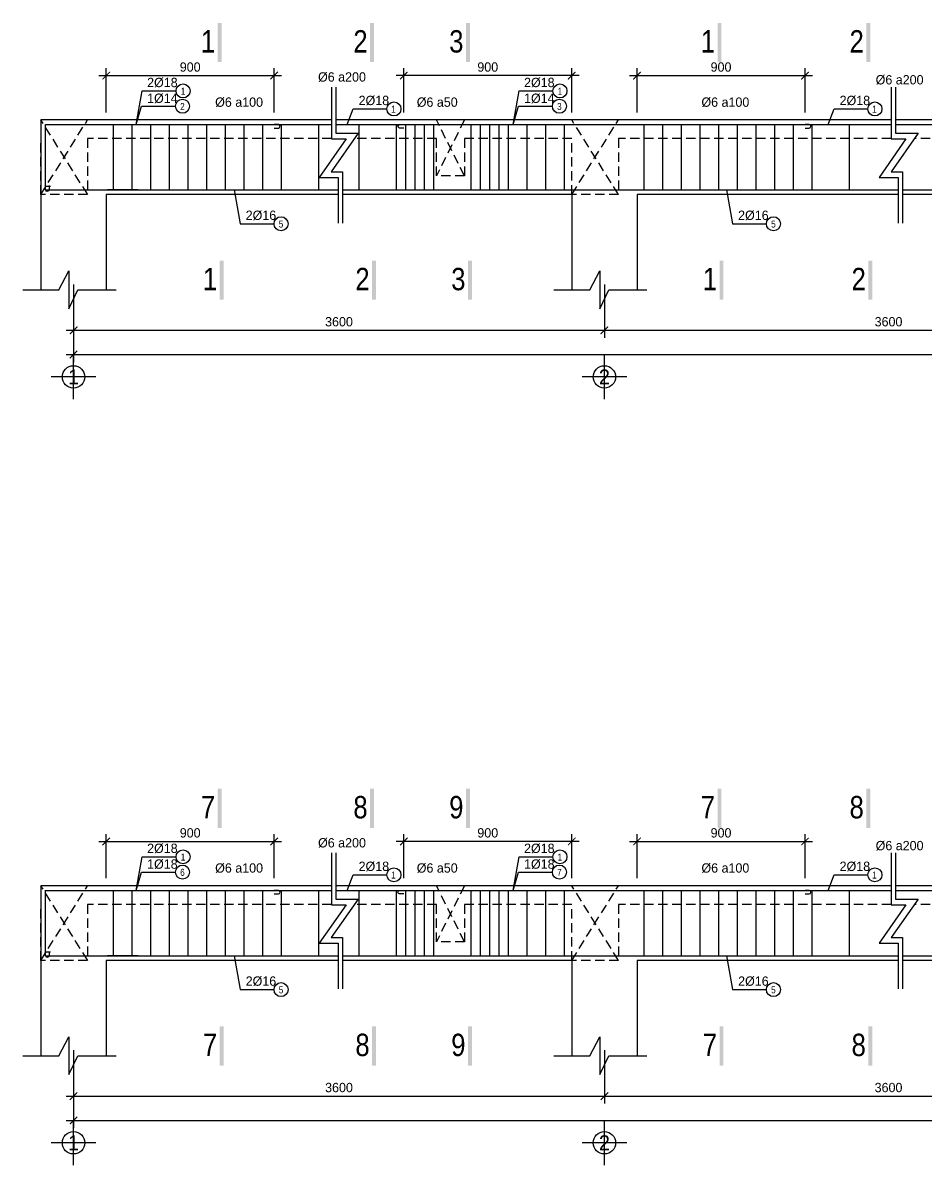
# Model space of a CAD drawing. Extents: x -317 to 3482, y -2056 to 752.
# Drawn here: x 2247.8 to 2489.6, y -435.2 to -129 of the extents above; entities that cross this region are included whole.
import ezdxf
from ezdxf.enums import TextEntityAlignment as Align

# ---------------------------------------------------------------- set-up
doc = ezdxf.new("R2010")
doc.units = 0
doc.header["$MEASUREMENT"] = 0
doc.linetypes.add('CENTER2', pattern=[1.125, 0.75, -0.125, 0.125, -0.125])
doc.linetypes.add('HIDDEN', pattern=[0.375, 0.25, -0.125])
doc.layers.get('0').update_dxf_attribs({"linetype": 'CONTINUOUS'})
doc.layers.get('DEFPOINTS').update_dxf_attribs({"linetype": 'CONTINUOUS'})
for name, color, linetype in [('DAI', 3, 'CONTINUOUS'), ('DIM', 1, 'CONTINUOUS'), ('DUT', 7, 'CENTER2'), ('MOTAAR', 1, 'CONTINUOUS'), ('TEXT', 7, 'CONTINUOUS'), ('THEP', 6, 'CONTINUOUS'), ('TU1', 9, 'CONTINUOUS'), ('TUONG', 7, 'CONTINUOUS')]:
    doc.layers.add(name, color=color, linetype=linetype)
doc.styles.add('DIM-NEW', font='VHELVCN.TTF')
doc.styles.add('style1', font='VGOUDYN.TTF')
doc.styles.add('T2', font='VTIMESN.TTF')
doc.dimstyles.new('TL20', dxfattribs={"dimtxt": 2.5, "dimasz": 2, "dimexe": 2, "dimexo": 2, "dimgap": 1, "dimtad": 1, "dimdec": 0, "dimlfac": 20, "dimzin": 0, "dimdsep": 46, "dimtxsty": 'T2', "dimblk": 'ARCHTICK', "dimcen": 2.5, "dimdle": 2, "dimclrd": 1, "dimclre": 1, "dimclrt": 2, "dimadec": 0, "dimazin": 0, "dimtfac": 1, "dimtdec": 0, "dimtix": 1, "dimtofl": 0, "dimtmove": 0, "dimatfit": 0, "dimldrblk": 'ARCHTICK', "dimfxl": 0, "dimtolj": 1, "dimtzin": 0, "dimlwd": -1, "dimlwe": -1, "dimarcsym": 0})

# ---------------------------------------------------------------- blocks, each defined once
blk = doc.blocks.new('_ARCHTICK')
at = {"color": 0, "linetype": 'ByBlock', "const_width": 0.15}
blk.add_lwpolyline([(-0.5, -0.5), (0.5, 0.5)], dxfattribs=at)
blk = doc.blocks.new('*D82')
at = {"layer": 'DEFPOINTS', "color": 0}
for p in [(2261.42, -211.45), (3470.54, -211.45), (3470.54, -217.94)]:
    blk.add_point(p, dxfattribs=at)
at = {"layer": 'TUONG', "color": 1}
for p, q in [((2261.42, -213.45), (2261.42, -219.94)), ((3470.54, -213.45), (3470.54, -219.94)), ((2259.42, -217.94), (3472.54, -217.94))]:
    blk.add_line(p, q, dxfattribs=at)
at = {"layer": 'TUONG', "color": 1, "xscale": 2, "yscale": 2, "zscale": 2, "rotation": 180}
blk.add_blockref('_ARCHTICK', (2261.42, -217.94), dxfattribs=at)
at = {"layer": 'TUONG', "color": 1, "xscale": 2, "yscale": 2, "zscale": 2}
blk.add_blockref('_ARCHTICK', (3470.54, -217.94), dxfattribs=at)
at = {"layer": 'TUONG', "color": 2, "insert": (2865.98, -215.65), "char_height": 2.5, "attachment_point": 5, "style": 'T2'}
blk.add_mtext('\\A1;27600', dxfattribs=at)
blk = doc.blocks.new('*D75')
at = {"layer": 'DEFPOINTS', "color": 0}
for p in [(2403.65, -197.12), (2555.9, -197.12), (2555.9, -211.45)]:
    blk.add_point(p, dxfattribs=at)
at = {"layer": 'TUONG', "color": 1}
for p, q in [((2403.65, -199.12), (2403.65, -213.45)), ((2555.9, -199.12), (2555.9, -213.45)), ((2401.65, -211.45), (2557.9, -211.45))]:
    blk.add_line(p, q, dxfattribs=at)
at = {"layer": 'TUONG', "color": 1, "xscale": 2, "yscale": 2, "zscale": 2, "rotation": 180}
blk.add_blockref('_ARCHTICK', (2403.65, -211.45), dxfattribs=at)
at = {"layer": 'TUONG', "color": 1, "xscale": 2, "yscale": 2, "zscale": 2}
blk.add_blockref('_ARCHTICK', (2555.9, -211.45), dxfattribs=at)
at = {"layer": 'TUONG', "color": 2, "insert": (2479.78, -209.16), "char_height": 2.5, "attachment_point": 5, "style": 'T2'}
blk.add_mtext('\\A1;3600', dxfattribs=at)
blk = doc.blocks.new('*D74')
at = {"layer": 'DEFPOINTS', "color": 0}
for p in [(2261.42, -197.12), (2403.65, -197.12), (2403.65, -211.45)]:
    blk.add_point(p, dxfattribs=at)
at = {"layer": 'TUONG', "color": 1}
for p, q in [((2261.42, -199.12), (2261.42, -213.45)), ((2403.65, -199.12), (2403.65, -213.45)), ((2259.42, -211.45), (2405.65, -211.45))]:
    blk.add_line(p, q, dxfattribs=at)
at = {"layer": 'TUONG', "color": 1, "xscale": 2, "yscale": 2, "zscale": 2, "rotation": 180}
blk.add_blockref('_ARCHTICK', (2261.42, -211.45), dxfattribs=at)
at = {"layer": 'TUONG', "color": 1, "xscale": 2, "yscale": 2, "zscale": 2}
blk.add_blockref('_ARCHTICK', (2403.65, -211.45), dxfattribs=at)
at = {"layer": 'TUONG', "color": 2, "insert": (2332.54, -209.16), "char_height": 2.5, "attachment_point": 5, "style": 'T2'}
blk.add_mtext('\\A1;3600', dxfattribs=at)
blk = doc.blocks.new('*D51')
at = {"layer": 'DEFPOINTS', "color": 0}
for p in [(2457.4, -143.17), (2412.4, -155.04), (2457.4, -155.04)]:
    blk.add_point(p, dxfattribs=at)
at = {"layer": 'TUONG', "color": 1}
for p, q in [((2410.4, -143.17), (2459.4, -143.17)), ((2412.4, -153.04), (2412.4, -141.17)), ((2457.4, -153.04), (2457.4, -141.17))]:
    blk.add_line(p, q, dxfattribs=at)
at = {"layer": 'TUONG', "color": 1, "xscale": 2, "yscale": 2, "zscale": 2, "rotation": 180}
blk.add_blockref('_ARCHTICK', (2412.4, -143.17), dxfattribs=at)
at = {"layer": 'TUONG', "color": 1, "xscale": 2, "yscale": 2, "zscale": 2}
blk.add_blockref('_ARCHTICK', (2457.4, -143.17), dxfattribs=at)
at = {"layer": 'TUONG', "color": 2, "insert": (2434.9, -140.88), "char_height": 2.5, "attachment_point": 5, "style": 'T2'}
blk.add_mtext('\\A1;900', dxfattribs=at)
blk = doc.blocks.new('*D50')
at = {"layer": 'DEFPOINTS', "color": 0}
for p in [(2349.9, -143.17), (2349.9, -155.04), (2394.9, -155.04)]:
    blk.add_point(p, dxfattribs=at)
at = {"layer": 'TUONG', "color": 1}
for p, q in [((2396.9, -143.17), (2347.9, -143.17)), ((2349.9, -153.04), (2349.9, -141.17)), ((2394.9, -153.04), (2394.9, -141.17))]:
    blk.add_line(p, q, dxfattribs=at)
at = {"layer": 'TUONG', "color": 1, "xscale": 2, "yscale": 2, "zscale": 2, "rotation": 180}
blk.add_blockref('_ARCHTICK', (2349.9, -143.17), dxfattribs=at)
at = {"layer": 'TUONG', "color": 1, "xscale": 2, "yscale": 2, "zscale": 2}
blk.add_blockref('_ARCHTICK', (2394.9, -143.17), dxfattribs=at)
at = {"layer": 'TUONG', "color": 2, "insert": (2372.4, -140.88), "char_height": 2.5, "attachment_point": 5, "style": 'T2'}
blk.add_mtext('\\A1;900', dxfattribs=at)
blk = doc.blocks.new('*D49')
at = {"layer": 'DEFPOINTS', "color": 0}
for p in [(2315.17, -143.17), (2270.17, -155.04), (2315.17, -155.04)]:
    blk.add_point(p, dxfattribs=at)
at = {"layer": 'TUONG', "color": 1}
for p, q in [((2268.17, -143.17), (2317.17, -143.17)), ((2270.17, -153.04), (2270.17, -141.17)), ((2315.17, -153.04), (2315.17, -141.17))]:
    blk.add_line(p, q, dxfattribs=at)
at = {"layer": 'TUONG', "color": 1, "xscale": 2, "yscale": 2, "zscale": 2, "rotation": 180}
blk.add_blockref('_ARCHTICK', (2270.17, -143.17), dxfattribs=at)
at = {"layer": 'TUONG', "color": 1, "xscale": 2, "yscale": 2, "zscale": 2}
blk.add_blockref('_ARCHTICK', (2315.17, -143.17), dxfattribs=at)
at = {"layer": 'TUONG', "color": 2, "insert": (2292.67, -140.88), "char_height": 2.5, "attachment_point": 5, "style": 'T2'}
blk.add_mtext('\\A1;900', dxfattribs=at)
blk = doc.blocks.new('truc2')
at = {"layer": 'MOTAAR'}
for p, q in [((0, -15), (0, 0)), ((7.5, -7.5), (-7.5, -7.5))]:
    blk.add_line(p, q, dxfattribs=at)
blk.add_lwpolyline([(0, -3.5), (0, -1.84)], dxfattribs=at)
blk.add_circle((0, -7.5), 3.75, dxfattribs=at)
at = {"layer": 'TEXT', "style": 'T2'}
blk.add_attdef('1', text='', height=5, dxfattribs=at).set_placement((0, -7.5), align=Align.MIDDLE_CENTER)
blk = doc.blocks.new('*D162')
at = {"layer": 'DEFPOINTS', "color": 0}
for p in [(2315.17, -348.47), (2270.17, -360.34), (2315.17, -360.34)]:
    blk.add_point(p, dxfattribs=at)
at = {"layer": 'TUONG', "color": 1}
for p, q in [((2268.17, -348.47), (2317.17, -348.47)), ((2270.17, -358.34), (2270.17, -346.47)), ((2315.17, -358.34), (2315.17, -346.47))]:
    blk.add_line(p, q, dxfattribs=at)
at = {"layer": 'TUONG', "color": 1, "xscale": 2, "yscale": 2, "zscale": 2, "rotation": 180}
blk.add_blockref('_ARCHTICK', (2270.17, -348.47), dxfattribs=at)
at = {"layer": 'TUONG', "color": 1, "xscale": 2, "yscale": 2, "zscale": 2}
blk.add_blockref('_ARCHTICK', (2315.17, -348.47), dxfattribs=at)
at = {"layer": 'TUONG', "color": 2, "insert": (2292.67, -346.18), "char_height": 2.5, "attachment_point": 5, "style": 'T2'}
blk.add_mtext('\\A1;900', dxfattribs=at)
blk = doc.blocks.new('*D161')
at = {"layer": 'DEFPOINTS', "color": 0}
for p in [(2349.9, -348.47), (2349.9, -360.34), (2394.9, -360.34)]:
    blk.add_point(p, dxfattribs=at)
at = {"layer": 'TUONG', "color": 1}
for p, q in [((2396.9, -348.47), (2347.9, -348.47)), ((2349.9, -358.34), (2349.9, -346.47)), ((2394.9, -358.34), (2394.9, -346.47))]:
    blk.add_line(p, q, dxfattribs=at)
at = {"layer": 'TUONG', "color": 1, "xscale": 2, "yscale": 2, "zscale": 2, "rotation": 180}
blk.add_blockref('_ARCHTICK', (2349.9, -348.47), dxfattribs=at)
at = {"layer": 'TUONG', "color": 1, "xscale": 2, "yscale": 2, "zscale": 2}
blk.add_blockref('_ARCHTICK', (2394.9, -348.47), dxfattribs=at)
at = {"layer": 'TUONG', "color": 2, "insert": (2372.4, -346.18), "char_height": 2.5, "attachment_point": 5, "style": 'T2'}
blk.add_mtext('\\A1;900', dxfattribs=at)
blk = doc.blocks.new('*D160')
at = {"layer": 'DEFPOINTS', "color": 0}
for p in [(2457.4, -348.47), (2412.4, -360.34), (2457.4, -360.34)]:
    blk.add_point(p, dxfattribs=at)
at = {"layer": 'TUONG', "color": 1}
for p, q in [((2410.4, -348.47), (2459.4, -348.47)), ((2412.4, -358.34), (2412.4, -346.47)), ((2457.4, -358.34), (2457.4, -346.47))]:
    blk.add_line(p, q, dxfattribs=at)
at = {"layer": 'TUONG', "color": 1, "xscale": 2, "yscale": 2, "zscale": 2, "rotation": 180}
blk.add_blockref('_ARCHTICK', (2412.4, -348.47), dxfattribs=at)
at = {"layer": 'TUONG', "color": 1, "xscale": 2, "yscale": 2, "zscale": 2}
blk.add_blockref('_ARCHTICK', (2457.4, -348.47), dxfattribs=at)
at = {"layer": 'TUONG', "color": 2, "insert": (2434.9, -346.18), "char_height": 2.5, "attachment_point": 5, "style": 'T2'}
blk.add_mtext('\\A1;900', dxfattribs=at)
blk = doc.blocks.new('*D137')
at = {"layer": 'DEFPOINTS', "color": 0}
for p in [(2261.42, -402.42), (2403.65, -402.42), (2403.65, -416.75)]:
    blk.add_point(p, dxfattribs=at)
at = {"layer": 'TUONG', "color": 1}
for p, q in [((2261.42, -404.42), (2261.42, -418.75)), ((2403.65, -404.42), (2403.65, -418.75)), ((2259.42, -416.75), (2405.65, -416.75))]:
    blk.add_line(p, q, dxfattribs=at)
at = {"layer": 'TUONG', "color": 1, "xscale": 2, "yscale": 2, "zscale": 2, "rotation": 180}
blk.add_blockref('_ARCHTICK', (2261.42, -416.75), dxfattribs=at)
at = {"layer": 'TUONG', "color": 1, "xscale": 2, "yscale": 2, "zscale": 2}
blk.add_blockref('_ARCHTICK', (2403.65, -416.75), dxfattribs=at)
at = {"layer": 'TUONG', "color": 2, "insert": (2332.54, -414.45), "char_height": 2.5, "attachment_point": 5, "style": 'T2'}
blk.add_mtext('\\A1;3600', dxfattribs=at)
blk = doc.blocks.new('*D136')
at = {"layer": 'DEFPOINTS', "color": 0}
for p in [(2403.65, -402.42), (2555.9, -402.42), (2555.9, -416.75)]:
    blk.add_point(p, dxfattribs=at)
at = {"layer": 'TUONG', "color": 1}
for p, q in [((2403.65, -404.42), (2403.65, -418.75)), ((2555.9, -404.42), (2555.9, -418.75)), ((2401.65, -416.75), (2557.9, -416.75))]:
    blk.add_line(p, q, dxfattribs=at)
at = {"layer": 'TUONG', "color": 1, "xscale": 2, "yscale": 2, "zscale": 2, "rotation": 180}
blk.add_blockref('_ARCHTICK', (2403.65, -416.75), dxfattribs=at)
at = {"layer": 'TUONG', "color": 1, "xscale": 2, "yscale": 2, "zscale": 2}
blk.add_blockref('_ARCHTICK', (2555.9, -416.75), dxfattribs=at)
at = {"layer": 'TUONG', "color": 2, "insert": (2479.78, -414.45), "char_height": 2.5, "attachment_point": 5, "style": 'T2'}
blk.add_mtext('\\A1;3600', dxfattribs=at)
blk = doc.blocks.new('*D129')
at = {"layer": 'DEFPOINTS', "color": 0}
for p in [(2261.42, -416.75), (3470.54, -416.75), (3470.54, -423.24)]:
    blk.add_point(p, dxfattribs=at)
at = {"layer": 'TUONG', "color": 1}
for p, q in [((2261.42, -418.75), (2261.42, -425.24)), ((3470.54, -418.75), (3470.54, -425.24)), ((2259.42, -423.24), (3472.54, -423.24))]:
    blk.add_line(p, q, dxfattribs=at)
at = {"layer": 'TUONG', "color": 1, "xscale": 2, "yscale": 2, "zscale": 2, "rotation": 180}
blk.add_blockref('_ARCHTICK', (2261.42, -423.24), dxfattribs=at)
at = {"layer": 'TUONG', "color": 1, "xscale": 2, "yscale": 2, "zscale": 2}
blk.add_blockref('_ARCHTICK', (3470.54, -423.24), dxfattribs=at)
at = {"layer": 'TUONG', "color": 2, "insert": (2865.98, -420.95), "char_height": 2.5, "attachment_point": 5, "style": 'T2'}
blk.add_mtext('\\A1;27600', dxfattribs=at)

msp = doc.modelspace()

# ---------------------------------------------------------------- linework, layer by layer
at = {"layer": 'DAI'}
for p, q in [((2272.105, -173.794), (2272.105, -156.294)), ((2277.105, -173.794), (2277.105, -156.294)), ((2282.105, -173.794), (2282.105, -156.294)), ((2287.105, -173.794), (2287.105, -156.294)), ((2292.105, -173.794), (2292.105, -156.294)), ((2297.105, -173.794), (2297.105, -156.294)), ((2302.105, -173.794), (2302.105, -156.294)), ((2307.105, -173.794), (2307.105, -156.294)), ((2312.105, -173.794), (2312.105, -156.294)), ((2317.105, -173.794), (2317.105, -156.294)), ((2327.105, -173.794), (2327.105, -156.294)), ((2337.966, -173.794), (2337.966, -156.294)), ((2347.966, -173.794), (2347.966, -156.294)), ((2350.466, -173.794), (2350.466, -156.294)), ((2352.966, -173.794), (2352.966, -156.294)), ((2355.466, -173.794), (2355.466, -156.294)), ((2357.966, -173.794), (2357.966, -156.294)), ((2367.966, -173.794), (2367.966, -156.294)), ((2370.466, -173.794), (2370.466, -156.294)), ((2372.966, -173.794), (2372.966, -156.294)), ((2375.466, -173.794), (2375.466, -156.294)), ((2377.966, -173.794), (2377.966, -156.294)), ((2382.966, -173.794), (2382.966, -156.294)), ((2387.966, -173.794), (2387.966, -156.294)), ((2392.966, -173.794), (2392.966, -156.294)), ((2414.335, -173.794), (2414.335, -156.294)), ((2419.335, -173.794), (2419.335, -156.294)), ((2424.335, -173.794), (2424.335, -156.294)), ((2429.335, -173.794), (2429.335, -156.294)), ((2434.335, -173.794), (2434.335, -156.294)), ((2439.335, -173.794), (2439.335, -156.294)), ((2444.335, -173.794), (2444.335, -156.294)), ((2449.335, -173.794), (2449.335, -156.294)), ((2454.335, -173.794), (2454.335, -156.294)), ((2459.335, -173.794), (2459.335, -156.294)), ((2469.335, -173.794), (2469.335, -156.294)), ((2272.105, -379.092), (2272.105, -361.592)), ((2277.105, -379.092), (2277.105, -361.592)), ((2282.105, -379.092), (2282.105, -361.592)), ((2287.105, -379.092), (2287.105, -361.592)), ((2292.105, -379.092), (2292.105, -361.592)), ((2297.105, -379.092), (2297.105, -361.592)), ((2302.105, -379.092), (2302.105, -361.592)), ((2307.105, -379.092), (2307.105, -361.592)), ((2312.105, -379.092), (2312.105, -361.592)), ((2317.105, -379.092), (2317.105, -361.592)), ((2327.105, -379.092), (2327.105, -361.592)), ((2337.966, -379.092), (2337.966, -361.592)), ((2347.966, -379.092), (2347.966, -361.592)), ((2350.466, -379.092), (2350.466, -361.592)), ((2352.966, -379.092), (2352.966, -361.592)), ((2355.466, -379.092), (2355.466, -361.592)), ((2357.966, -379.092), (2357.966, -361.592)), ((2367.966, -379.092), (2367.966, -361.592)), ((2370.466, -379.092), (2370.466, -361.592)), ((2372.966, -379.092), (2372.966, -361.592)), ((2375.466, -379.092), (2375.466, -361.592)), ((2377.966, -379.092), (2377.966, -361.592)), ((2382.966, -379.092), (2382.966, -361.592)), ((2387.966, -379.092), (2387.966, -361.592)), ((2392.966, -379.092), (2392.966, -361.592)), ((2414.335, -379.092), (2414.335, -361.592)), ((2419.335, -379.092), (2419.335, -361.592)), ((2424.335, -379.092), (2424.335, -361.592)), ((2429.335, -379.092), (2429.335, -361.592)), ((2434.335, -379.092), (2434.335, -361.592)), ((2439.335, -379.092), (2439.335, -361.592)), ((2444.335, -379.092), (2444.335, -361.592)), ((2449.335, -379.092), (2449.335, -361.592)), ((2454.335, -379.092), (2454.335, -361.592)), ((2459.335, -379.092), (2459.335, -361.592)), ((2469.335, -379.092), (2469.335, -361.592))]:
    msp.add_line(p, q, dxfattribs=at)
at = {"layer": 'DUT', "linetype": 'HIDDEN', "ltscale": 10}
for p, q in [((2265.209, -175.044), (2252.671, -155.044)), ((2252.671, -175.044), (2265.171, -155.044)), ((2366.151, -170.044), (2358.651, -155.044)), ((2366.151, -155.044), (2358.651, -170.044)), ((2407.438, -175.044), (2394.901, -155.044)), ((2394.901, -175.044), (2407.401, -155.044)), ((2252.671, -380.342), (2265.171, -360.342)), ((2265.209, -380.342), (2252.671, -360.342)), ((2366.151, -360.342), (2358.651, -375.342)), ((2366.151, -375.342), (2358.651, -360.342)), ((2394.901, -380.342), (2407.401, -360.342)), ((2407.438, -380.342), (2394.901, -360.342))]:
    msp.add_line(p, q, dxfattribs=at)
for points in [[(2559.654, -155.044), (2559.654, -175.044), (2547.154, -175.044), (2547.154, -160.044), (2486.703, -160.044)], [(2330.522, -160.044), (2265.171, -160.044), (2265.171, -175.044), (2252.671, -175.044), (2252.671, -160.044)], [(2480.528, -160.044), (2407.401, -160.044), (2407.401, -175.044), (2394.901, -175.044), (2394.901, -160.044), (2366.151, -160.044), (2366.151, -170.044), (2358.651, -170.044), (2358.651, -160.044), (2336.697, -160.044)], [(2330.522, -365.342), (2265.171, -365.342), (2265.171, -380.342), (2252.671, -380.342), (2252.671, -365.342)], [(2480.528, -365.342), (2407.401, -365.342), (2407.401, -380.342), (2394.901, -380.342), (2394.901, -365.342), (2366.151, -365.342), (2366.151, -375.342), (2358.651, -375.342), (2358.651, -365.342), (2336.697, -365.342)], [(2952.263, -365.342), (2930.904, -365.342), (2930.904, -375.342), (2923.404, -375.342), (2923.404, -365.342), (2864.616, -365.342), (2864.616, -380.342), (2852.116, -380.342), (2852.116, -365.342), (2710.904, -365.342), (2710.904, -375.342), (2700.904, -375.342), (2700.904, -365.342), (2559.654, -365.342), (2559.654, -380.342), (2547.154, -380.342), (2547.154, -365.342), (2486.703, -365.342)]]:
    msp.add_lwpolyline(points, dxfattribs=at)
at = {"layer": 'TEXT', "ltscale": 10}
for points in [[(2300.022, -139.522), (2301.072, -139.522), (2300.022, -129.022), (2301.072, -129.022)], [(2340.88, -139.522), (2341.93, -139.522), (2340.88, -129.022), (2341.93, -129.022)], [(2366.561, -139.522), (2367.611, -139.522), (2366.561, -129.022), (2367.611, -129.022)], [(2433.971, -139.522), (2435.021, -139.522), (2433.971, -129.022), (2435.021, -129.022)], [(2473.83, -139.522), (2474.88, -139.522), (2473.83, -129.022), (2474.88, -129.022)], [(2300.562, -203.244), (2301.612, -203.244), (2300.562, -192.744), (2301.612, -192.744)], [(2341.419, -203.244), (2342.469, -203.244), (2341.419, -192.744), (2342.469, -192.744)], [(2367.1, -203.244), (2368.15, -203.244), (2367.1, -192.744), (2368.15, -192.744)], [(2434.51, -203.244), (2435.56, -203.244), (2434.51, -192.744), (2435.56, -192.744)], [(2474.369, -203.244), (2475.419, -203.244), (2474.369, -192.744), (2475.419, -192.744)], [(2300.022, -344.82), (2301.072, -344.82), (2300.022, -334.32), (2301.072, -334.32)], [(2340.88, -344.82), (2341.93, -344.82), (2340.88, -334.32), (2341.93, -334.32)], [(2366.561, -344.82), (2367.611, -344.82), (2366.561, -334.32), (2367.611, -334.32)], [(2433.971, -344.82), (2435.021, -344.82), (2433.971, -334.32), (2435.021, -334.32)], [(2473.83, -344.82), (2474.88, -344.82), (2473.83, -334.32), (2474.88, -334.32)], [(2300.562, -408.543), (2301.612, -408.543), (2300.562, -398.043), (2301.612, -398.043)], [(2341.419, -408.543), (2342.469, -408.543), (2341.419, -398.043), (2342.469, -398.043)], [(2367.1, -408.543), (2368.15, -408.543), (2367.1, -398.043), (2368.15, -398.043)], [(2434.51, -408.543), (2435.56, -408.543), (2434.51, -398.043), (2435.56, -398.043)], [(2474.369, -408.543), (2475.419, -408.543), (2474.369, -398.043), (2475.419, -398.043)]]:
    msp.add_trace(points, dxfattribs=at)
at = {"layer": 'THEP', "ltscale": 10}
for points in [[(2254.858, -172.645), (2254.858, -173.773, -1), (2253.921, -173.773), (2253.921, -156.254)], [(2315.171, -157.232), (2316.298, -157.232, 1), (2316.298, -156.294), (2315.171, -156.294)], [(2349.901, -157.232), (2348.774, -157.232, -1), (2348.774, -156.294), (2349.901, -156.294)], [(2457.401, -157.232), (2458.528, -157.232, 1), (2458.528, -156.294), (2457.401, -156.294)], [(2255.252, -172.857), (2254.125, -172.857, 1), (2254.125, -173.794), (2255.531, -173.794), (2276.304, -173.794), (2278.741, -173.794), (2273.393, -173.794), (2273.73, -173.794), (2270.481, -173.794), (2332.363, -173.794)], [(2254.858, -377.943), (2254.858, -379.071, -1), (2253.921, -379.071), (2253.921, -361.553)], [(2315.171, -362.53), (2316.298, -362.53, 1), (2316.298, -361.592), (2315.171, -361.592)], [(2349.901, -362.53), (2348.774, -362.53, -1), (2348.774, -361.592), (2349.901, -361.592)], [(2457.401, -362.53), (2458.528, -362.53, 1), (2458.528, -361.592), (2457.401, -361.592)], [(2255.252, -378.155), (2254.125, -378.155, 1), (2254.125, -379.092), (2255.531, -379.092), (2276.304, -379.092), (2278.741, -379.092), (2273.393, -379.092), (2273.73, -379.092), (2270.481, -379.092), (2332.363, -379.092)]]:
    msp.add_lwpolyline(points, format="xyb", dxfattribs=at)
for points in [[(2253.921, -156.294), (2330.522, -156.294)], [(2331.668, -156.294), (2480.528, -156.294)], [(2481.675, -156.294), (2952.263, -156.294)], [(2333.51, -173.794), (2339.53, -173.794), (2482.37, -173.794)], [(2483.517, -173.794), (2493.144, -173.794)], [(2253.921, -361.592), (2330.522, -361.592)], [(2331.668, -361.592), (2480.528, -361.592)], [(2481.675, -361.592), (2952.263, -361.592)], [(2333.51, -379.092), (2339.53, -379.092), (2482.37, -379.092)], [(2483.517, -379.092), (2493.144, -379.092)]]:
    msp.add_lwpolyline(points, dxfattribs=at)
at = {"layer": 'TU1', "lineweight": -2, "ltscale": 10}
for points in [[(2278.19, -156.294), (2279.806, -147.287), (2288.881, -147.287)], [(2379.181, -156.294), (2380.797, -147.287), (2389.872, -147.287)], [(2278.19, -156.294), (2279.651, -151.378), (2288.726, -151.378)], [(2334.698, -156.294), (2336.314, -152.105), (2345.389, -152.105)], [(2379.181, -156.294), (2380.642, -151.378), (2389.717, -151.378)], [(2463.57, -156.294), (2465.186, -152.105), (2474.261, -152.105)], [(2304.439, -173.794), (2306.055, -182.886), (2315.13, -182.886)], [(2436.377, -173.794), (2437.993, -182.886), (2447.068, -182.886)], [(2278.19, -361.592), (2279.806, -352.585), (2288.881, -352.585)], [(2379.181, -361.592), (2380.797, -352.585), (2389.872, -352.585)], [(2278.19, -361.592), (2279.651, -356.676), (2288.726, -356.676)], [(2334.698, -361.592), (2336.314, -357.403), (2345.389, -357.403)], [(2379.181, -361.592), (2380.642, -356.676), (2389.717, -356.676)], [(2463.57, -361.592), (2465.186, -357.403), (2474.261, -357.403)], [(2304.439, -379.092), (2306.055, -388.184), (2315.13, -388.184)], [(2436.377, -379.092), (2437.993, -388.184), (2447.068, -388.184)]]:
    msp.add_lwpolyline(points, dxfattribs=at)
at = {"layer": 'TU1', "ltscale": 10}
for centre in [(2290.756, -147.287), (2391.747, -147.287), (2290.601, -151.378), (2391.592, -151.378), (2347.264, -152.105), (2476.136, -152.105), (2317.005, -182.886), (2448.943, -182.886), (2290.756, -352.585), (2391.747, -352.585), (2290.601, -356.676), (2391.592, -356.676), (2347.264, -357.403), (2476.136, -357.403), (2317.005, -388.184), (2448.943, -388.184)]:
    msp.add_circle(centre, 1.875, dxfattribs=at)
at = {"layer": 'TUONG'}
for p, q in [((2252.671, -155.044), (2252.671, -175.044)), ((2330.522, -155.044), (2252.671, -155.044)), ((2480.528, -155.044), (2331.668, -155.044)), ((2952.263, -155.044), (2481.675, -155.044)), ((2252.671, -175.044), (2252.671, -200.603)), ((2270.171, -175.044), (2270.171, -200.603)), ((2332.363, -175.044), (2270.171, -175.044)), ((2394.901, -175.044), (2333.51, -175.044)), ((2394.901, -175.044), (2394.901, -200.603)), ((2412.401, -175.044), (2412.401, -200.603)), ((2482.37, -175.044), (2412.401, -175.044)), ((2547.154, -175.044), (2483.517, -175.044)), ((2330.522, -360.342), (2252.671, -360.342)), ((2252.671, -360.342), (2252.671, -380.342)), ((2480.528, -360.342), (2331.668, -360.342)), ((2952.263, -360.342), (2481.675, -360.342)), ((2252.671, -380.342), (2252.671, -405.901)), ((2332.363, -380.342), (2270.171, -380.342)), ((2270.171, -380.342), (2270.171, -405.901)), ((2394.901, -380.342), (2333.51, -380.342)), ((2394.901, -380.342), (2394.901, -405.901)), ((2482.37, -380.342), (2412.401, -380.342)), ((2412.401, -380.342), (2412.401, -405.901)), ((2547.154, -380.342), (2483.517, -380.342))]:
    msp.add_line(p, q, dxfattribs=at)
for points in [[(2330.522, -146.263), (2330.522, -160.117), (2334.437, -160.117), (2327.23, -170.452), (2332.363, -170.452), (2332.363, -182.705)], [(2331.668, -146.263), (2331.668, -158.617), (2337.692, -158.617), (2330.485, -168.952), (2333.51, -168.952), (2333.51, -182.705)], [(2480.528, -146.263), (2480.528, -160.117), (2484.444, -160.117), (2477.237, -170.452), (2482.37, -170.452), (2482.37, -182.705)], [(2481.675, -146.263), (2481.675, -158.617), (2487.699, -158.617), (2480.491, -168.952), (2483.517, -168.952), (2483.517, -182.705)], [(2247.837, -200.603), (2257.505, -200.603), (2260.16, -195.52), (2260.16, -205.686), (2262.595, -200.603), (2272.807, -200.603)], [(2390.067, -200.603), (2399.735, -200.603), (2402.39, -195.52), (2402.39, -205.686), (2404.824, -200.603), (2415.037, -200.603)], [(2330.522, -351.561), (2330.522, -365.415), (2334.437, -365.415), (2327.23, -375.75), (2332.363, -375.75), (2332.363, -388.003)], [(2331.668, -351.561), (2331.668, -363.915), (2337.692, -363.915), (2330.485, -374.25), (2333.51, -374.25), (2333.51, -388.003)], [(2480.528, -351.561), (2480.528, -365.415), (2484.444, -365.415), (2477.237, -375.75), (2482.37, -375.75), (2482.37, -388.003)], [(2481.675, -351.561), (2481.675, -363.915), (2487.699, -363.915), (2480.491, -374.25), (2483.517, -374.25), (2483.517, -388.003)], [(2247.837, -405.901), (2257.505, -405.901), (2260.16, -400.819), (2260.16, -410.984), (2262.595, -405.901), (2272.807, -405.901)], [(2390.067, -405.901), (2399.735, -405.901), (2402.39, -400.819), (2402.39, -410.984), (2404.824, -405.901), (2415.037, -405.901)]]:
    msp.add_lwpolyline(points, dxfattribs=at)

# ---------------------------------------------------------------- block references
at = {"layer": 'DIM', "ltscale": 10, "xscale": 0.8000000000000002, "yscale": 0.8000000000000002, "zscale": 0.8000000000000002}
for p, values in [((2261.421, -217.943), {'1': '1'}), ((2403.651, -217.943), {'1': '2'}), ((2261.421, -423.241), {'1': '1'}), ((2403.651, -423.241), {'1': '2'})]:
    msp.add_blockref('truc2', p, dxfattribs=at).add_auto_attribs(values)

# ---------------------------------------------------------------- texts
at = {"layer": 'TEXT', "ltscale": 10}
for s, height, style, p in [('1', 6, 'DIM-NEW', (2295.529, -136.981)), ('2', 6, 'DIM-NEW', (2336.386, -136.981)), ('3', 6, 'DIM-NEW', (2362.067, -136.981)), ('1', 6, 'DIM-NEW', (2429.477, -136.981)), ('2', 6, 'DIM-NEW', (2469.336, -136.981)), ('2%%25418', 2.5, 'style1', (2281.132, -146.256)), ('%%2546 a200', 2.5, 'style1', (2326.93, -144.775)), ('2%%25418', 2.5, 'style1', (2382.123, -146.256)), ('%%2546 a200', 2.5, 'style1', (2476.331, -145.528)), ('1', 1.875, 'DIM-NEW', (2290.154, -148.294)), ('1', 1.875, 'DIM-NEW', (2391.146, -148.294)), ('1%%25414', 2.5, 'style1', (2281.132, -150.483)), ('%%2546 a100', 2.5, 'style1', (2299.363, -151.526)), ('2%%25418', 2.5, 'style1', (2337.799, -151.074)), ('%%2546 a50', 2.5, 'style1', (2353.378, -151.526)), ('1%%25414', 2.5, 'style1', (2382.123, -150.483)), ('%%2546 a100', 2.5, 'style1', (2429.653, -151.526)), ('2%%25418', 2.5, 'style1', (2466.672, -151.074)), ('2', 1.875, 'DIM-NEW', (2289.999, -152.384)), ('1', 1.875, 'DIM-NEW', (2346.532, -153.111)), ('3', 1.875, 'DIM-NEW', (2390.991, -152.384)), ('1', 1.875, 'DIM-NEW', (2475.405, -153.111)), ('2%%25416', 2.5, 'style1', (2307.541, -181.854)), ('2%%25416', 2.5, 'style1', (2439.479, -181.854)), ('5', 1.875, 'DIM-NEW', (2316.404, -183.892)), ('5', 1.875, 'DIM-NEW', (2448.341, -183.892)), ('1', 6, 'DIM-NEW', (2296.069, -200.703)), ('2', 6, 'DIM-NEW', (2336.926, -200.703)), ('3', 6, 'DIM-NEW', (2362.607, -200.703)), ('1', 6, 'DIM-NEW', (2430.017, -200.703)), ('2', 6, 'DIM-NEW', (2469.876, -200.703)), ('7', 6, 'DIM-NEW', (2295.529, -342.279)), ('8', 6, 'DIM-NEW', (2336.386, -342.279)), ('9', 6, 'DIM-NEW', (2362.067, -342.279)), ('7', 6, 'DIM-NEW', (2429.477, -342.279)), ('8', 6, 'DIM-NEW', (2469.336, -342.279)), ('2%%25418', 2.5, 'style1', (2281.132, -351.554)), ('%%2546 a200', 2.5, 'style1', (2326.93, -350.073)), ('2%%25418', 2.5, 'style1', (2382.123, -351.554)), ('%%2546 a200', 2.5, 'style1', (2476.331, -350.827)), ('1', 1.875, 'DIM-NEW', (2290.154, -353.592)), ('1', 1.875, 'DIM-NEW', (2391.146, -353.592)), ('1%%25418', 2.5, 'style1', (2281.132, -355.781)), ('%%2546 a100', 2.5, 'style1', (2299.363, -356.824)), ('2%%25418', 2.5, 'style1', (2337.799, -356.372)), ('%%2546 a50', 2.5, 'style1', (2353.378, -356.824)), ('1%%25418', 2.5, 'style1', (2382.123, -355.781)), ('%%2546 a100', 2.5, 'style1', (2429.653, -356.824)), ('2%%25418', 2.5, 'style1', (2466.672, -356.372)), ('6', 1.875, 'DIM-NEW', (2289.999, -357.683)), ('1', 1.875, 'DIM-NEW', (2346.532, -358.409)), ('7', 1.875, 'DIM-NEW', (2390.991, -357.683)), ('1', 1.875, 'DIM-NEW', (2475.405, -358.409)), ('2%%25416', 2.5, 'style1', (2307.541, -387.152)), ('2%%25416', 2.5, 'style1', (2439.479, -387.152)), ('5', 1.875, 'DIM-NEW', (2316.404, -389.19)), ('5', 1.875, 'DIM-NEW', (2448.341, -389.19)), ('7', 6, 'DIM-NEW', (2296.069, -406.001)), ('8', 6, 'DIM-NEW', (2336.926, -406.001)), ('9', 6, 'DIM-NEW', (2362.607, -406.001)), ('7', 6, 'DIM-NEW', (2430.017, -406.001)), ('8', 6, 'DIM-NEW', (2469.876, -406.001))]:
    msp.add_text(s, height=height, dxfattribs=dict(at, style=style)).set_placement(p)

# ---------------------------------------------------------------- dimensions: what is measured, and where the dimension line sits
at = {"layer": 'TUONG'}
for base, p1, p2, picture, middle in [((2315.171, -143.172), (2270.171, -155.044), (2315.171, -155.044), '*D49', (2292.671, -140.878)), ((2457.401, -143.172), (2412.401, -155.044), (2457.401, -155.044), '*D51', (2434.901, -140.878)), ((2315.171, -348.47), (2270.171, -360.342), (2315.171, -360.342), '*D162', (2292.671, -346.176)), ((2457.401, -348.47), (2412.401, -360.342), (2457.401, -360.342), '*D160', (2434.901, -346.176))]:
    dim = msp.add_linear_dim(base=base, p1=p1, p2=p2, dimstyle='TL20', dxfattribs=at)
    dim.commit()
    dim.dimension.update_dxf_attribs({"geometry": picture, "text_midpoint": middle})
for base, p1, p2, picture, middle in [((2349.901, -143.172), (2394.901, -155.044), (2349.901, -155.044), '*D50', (2372.401, -140.878)), ((2349.901, -348.47), (2394.901, -360.342), (2349.901, -360.342), '*D161', (2372.401, -346.176))]:
    dim = msp.add_linear_dim(base=base, p1=p1, p2=p2, angle=180, dimstyle='TL20', dxfattribs=at)
    dim.commit()
    dim.dimension.update_dxf_attribs({"geometry": picture, "text_midpoint": middle})
for base, p1, p2, text, picture, middle in [((2403.651, -211.451), (2261.421, -197.118), (2403.651, -197.118), '3600', '*D74', (2332.536, -209.156)), ((3470.542, -217.943), (2261.421, -211.451), (3470.542, -211.451), '27600', '*D82', (2865.981, -215.649)), ((2403.651, -416.749), (2261.421, -402.416), (2403.651, -402.416), '3600', '*D137', (2332.536, -414.455)), ((3470.542, -423.241), (2261.421, -416.749), (3470.542, -416.749), '27600', '*D129', (2865.981, -420.947))]:
    dim = msp.add_linear_dim(base=base, p1=p1, p2=p2, text=text, dimstyle='TL20', dxfattribs=at)
    dim.commit()
    dim.dimension.update_dxf_attribs({"geometry": picture, "text_midpoint": middle})
for base, p1, p2, picture, middle in [((2555.904, -211.451), (2403.651, -197.118), (2555.904, -197.118), '*D75', (2479.777, -209.156)), ((2555.904, -416.749), (2403.651, -402.416), (2555.904, -402.416), '*D136', (2479.777, -414.455))]:
    dim = msp.add_linear_dim(base=base, p1=p1, p2=p2, text='3600', dimstyle='TL20', override={"dimtmove": 1}, dxfattribs=at)
    dim.commit()
    dim.dimension.update_dxf_attribs({"geometry": picture, "text_midpoint": middle})

doc.saveas('drawing.dxf')
